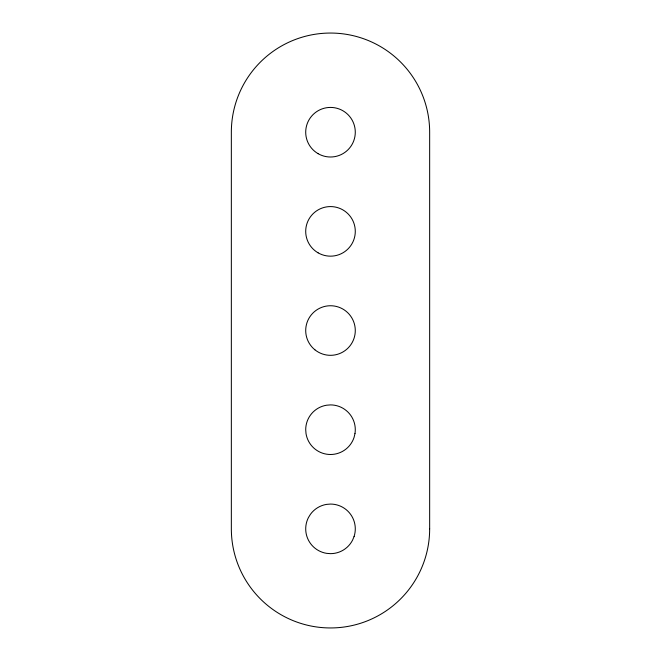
<?xml version="1.0" encoding="UTF-8"?>
<svg xmlns="http://www.w3.org/2000/svg" width="661" height="661" viewBox="0 0 661 661"><rect width="100%" height="100%" fill="white"/><g stroke="black" fill="none" stroke-linecap="round" stroke-linejoin="round"><path stroke-width="0.99" d="M354.982 433.575L354.081 437.359A24.788 24.788 0 0 1 306.018 433.575L305.713 429.7A24.788 24.788 0 0 1 326.625 405.21L330.5 404.904A24.788 24.788 0 0 1 354.982 433.575M354.081 536.517L352.586 540.111A24.788 24.788 0 0 1 330.5 553.654L326.625 553.348A24.788 24.788 0 0 1 308.414 517.604L310.447 514.291A24.788 24.788 0 0 1 326.625 504.376L330.5 504.07A24.788 24.788 0 0 1 354.081 536.517M429.658 528.792L429.658 132.208A99.158 99.158 0 0 0 330.5 33.05A99.158 99.158 0 0 0 231.342 132.208L231.342 528.792A99.158 99.158 0 0 0 330.5 627.95A99.158 99.158 0 0 0 429.658 528.792M318.106 153.683A24.788 24.788 0 0 0 355.288 132.208A24.788 24.788 0 0 0 318.106 110.742A24.788 24.788 0 0 0 318.106 153.683M314.9 349.801A24.788 24.788 0 0 0 354.982 334.416A24.788 24.788 0 0 0 321.618 307.39A24.788 24.788 0 0 0 314.9 349.801M318.106 252.841A24.788 24.788 0 0 0 355.288 231.375A24.788 24.788 0 0 0 318.106 209.901A24.788 24.788 0 0 0 318.106 252.841"/></g></svg>
